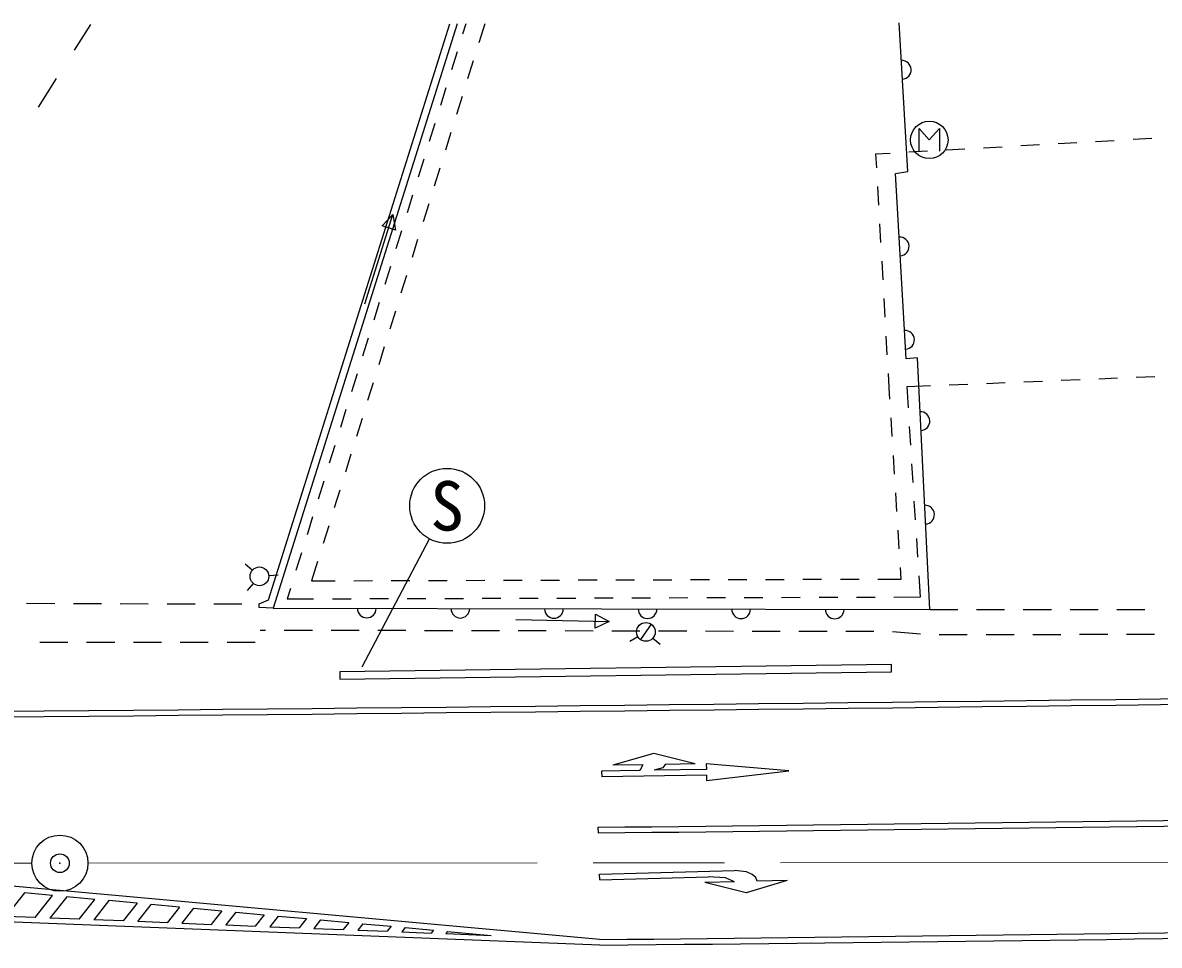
# Model space of a CAD drawing. Units: millimetres, scale not verified. Extents: x 40000 to 680000, y 20000 to 380000.
# Drawn here: x 369353 to 399714, y 284190 to 308820 of the extents above; entities that cross this region are included whole.
import ezdxf
from ezdxf.enums import TextEntityAlignment as Align

# ---------------------------------------------------------------- set-up
doc = ezdxf.new("R2010")
doc.units = ezdxf.units.MM
doc.header["$LTSCALE"] = 1000
doc.header["$PDMODE"] = 32
doc.header["$PDSIZE"] = 500
doc.linetypes.add('CHAIN', pattern=[18.5, 12, -1.5, 3.5, -1.5])
for name, color, linetype, lineweight in [('M-BGD', 7, 'Continuous', 25), ('M-BGD-EXST', 7, 'Continuous', 25), ('M-BMK', 2, 'CHAIN', 13), ('M-BMK-SRVR', 3, 'Continuous', 25), ('M-STR-STRC', 7, 'Continuous', 25)]:
    doc.layers.add(name, color=color, linetype=linetype, lineweight=lineweight)
doc.layers.add('M-OTRS', color=6, linetype='Continuous')
doc.styles.add('ＭＳ ゴシック', font='')
doc.styles.get('ＭＳ ゴシック').set_extended_font_data('MS Gothic')

msp = doc.modelspace()

# ---------------------------------------------------------------- linework, layer by layer
at = {"layer": 'M-BGD'}
for p, q in [((381190, 308794), (381104, 308517)), ((381694, 308795), (381534, 308281)), ((370737, 308089), (371168, 308770)), ((380956, 308039), (380808, 307562)), ((381385, 307803), (381237, 307326)), ((369776, 306567), (370257, 307328)), ((380659, 307084), (380511, 306607)), ((381088, 306848), (380940, 306371)), ((380362, 306129), (380214, 305652)), ((380792, 305893), (380643, 305416)), ((394021, 305426), (394520, 305454)), ((395020, 305482), (395519, 305511)), ((396018, 305539), (396517, 305567)), ((397016, 305595), (397516, 305623)), ((398015, 305651), (398514, 305679)), ((399013, 305708), (399512, 305736)), ((380065, 305174), (379917, 304697)), ((392146, 305320), (392524, 305342)), ((392167, 304949), (392146, 305320)), ((393023, 305370), (393522, 305398)), ((380495, 304938), (380346, 304461)), ((392223, 303950), (392195, 304449)), ((379769, 304219), (379620, 303742)), ((380198, 303983), (380050, 303506)), ((378492, 301316), (379244, 303700)), ((378953, 303399), (379244, 303700)), ((379244, 303700), (379310, 303286)), ((379310, 303286), (378953, 303399)), ((392280, 302952), (392251, 303451)), ((379472, 303265), (379323, 302787)), ((379901, 303029), (379753, 302551)), ((392336, 301953), (392308, 302453)), ((379175, 302310), (379027, 301832)), ((379604, 302074), (379456, 301596)), ((378878, 301355), (378730, 300877)), ((392392, 300955), (392364, 301454)), ((379308, 301119), (379159, 300641)), ((378581, 300400), (378433, 299922)), ((392448, 299957), (392420, 300456)), ((379011, 300164), (378862, 299686)), ((378285, 299445), (378136, 298967)), ((392498, 299086), (392477, 299457)), ((399096, 299356), (399596, 299377)), ((378714, 299209), (378566, 298731)), ((392499, 299075), (392498, 299086)), ((392519, 298767), (392499, 299075)), ((392978, 299105), (393601, 299131)), ((393014, 298543), (392978, 299105)), ((394100, 299151), (394600, 299172)), ((395099, 299192), (395599, 299213)), ((396099, 299233), (396598, 299254)), ((397098, 299274), (397597, 299295)), ((398097, 299315), (398596, 299336)), ((377988, 298490), (377839, 298012)), ((378417, 298254), (378269, 297776)), ((392582, 297769), (392550, 298268)), ((393077, 297545), (393045, 298044)), ((377691, 297535), (377543, 297057)), ((378120, 297299), (377972, 296821)), ((392644, 296771), (392613, 297270)), ((393140, 296547), (393108, 297046)), ((377394, 296580), (377246, 296103)), ((377824, 296344), (377675, 295867)), ((392707, 295773), (392676, 296272)), ((393203, 295549), (393171, 296048)), ((377097, 295625), (376949, 295148)), ((377527, 295389), (377378, 294912)), ((392770, 294775), (392739, 295274)), ((393265, 294551), (393234, 295050)), ((376801, 294670), (376652, 294193)), ((375485, 294202), (375295, 294364)), ((377230, 294434), (377070, 293920)), ((392821, 293968), (392801, 294276)), ((375924, 294059), (376173, 294079)), ((377070, 293920), (377695, 293922)), ((378195, 293923), (378695, 293925)), ((379195, 293926), (379695, 293928)), ((380195, 293929), (380695, 293931)), ((381195, 293932), (381695, 293934)), ((382195, 293935), (382695, 293937)), ((383195, 293938), (383695, 293940)), ((384195, 293942), (384695, 293943)), ((385195, 293945), (385695, 293946)), ((386195, 293948), (386695, 293949)), ((387195, 293951), (387695, 293952)), ((388195, 293954), (388695, 293955)), ((389195, 293957), (389695, 293959)), ((390195, 293960), (390695, 293962)), ((391195, 293963), (391695, 293965)), ((392195, 293966), (392821, 293968)), ((393332, 293489), (393297, 294052)), ((375513, 293849), (375351, 293659)), ((376504, 293715), (376418, 293438)), ((369458, 293319), (370208, 293317)), ((370708, 293316), (371458, 293314)), ((371958, 293312), (372708, 293310)), ((373208, 293309), (373958, 293307)), ((374458, 293305), (375208, 293303)), ((376418, 293438), (377125, 293440)), ((377625, 293442), (378125, 293443)), ((378625, 293445), (379125, 293446)), ((379625, 293448), (380125, 293449)), ((380625, 293451), (381125, 293452)), ((381625, 293454), (382125, 293455)), ((382625, 293457), (383125, 293458)), ((383625, 293460), (384125, 293461)), ((384625, 293463), (385125, 293464)), ((385625, 293466), (386125, 293468)), ((386625, 293469), (387125, 293471)), ((387625, 293472), (388125, 293474)), ((388625, 293475), (389125, 293477)), ((389625, 293478), (390125, 293480)), ((390625, 293481), (391125, 293483)), ((391625, 293484), (392125, 293486)), ((392625, 293487), (393332, 293489)), ((384642, 292654), (384651, 293029)), ((384651, 293029), (385021, 292833)), ((393583, 293150), (394333, 293151)), ((394833, 293152), (395583, 293152)), ((396083, 293153), (396833, 293154)), ((397333, 293154), (398083, 293155)), ((398583, 293155), (399333, 293156)), ((382522, 292888), (385021, 292833)), ((385021, 292833), (384642, 292654)), ((386141, 292761), (385858, 292349)), ((375840, 292597), (375697, 292598)), ((377090, 292595), (376340, 292596)), ((378340, 292592), (377590, 292594)), ((379590, 292590), (378840, 292591)), ((380840, 292587), (380090, 292588)), ((382090, 292584), (381340, 292586)), ((383340, 292582), (382590, 292583)), ((384590, 292579), (383840, 292581)), ((385840, 292576), (385090, 292578)), ((385786, 292425), (385572, 292296)), ((386190, 292392), (386380, 292230)), ((387090, 292574), (386340, 292575)), ((388340, 292571), (387590, 292573)), ((389590, 292568), (388840, 292570)), ((390840, 292566), (390090, 292567)), ((392090, 292563), (391340, 292565)), ((393337, 292495), (392590, 292562)), ((394586, 292478), (393836, 292477)), ((395836, 292480), (395086, 292479)), ((397086, 292482), (396336, 292481)), ((398336, 292484), (397586, 292483)), ((399586, 292486), (398836, 292485)), ((369810, 292286), (370560, 292286)), ((371060, 292286), (371810, 292286)), ((372310, 292286), (373060, 292286)), ((373560, 292286), (374310, 292285)), ((374810, 292285), (375560, 292285))]:
    msp.add_line(p, q, dxfattribs=at)
for points in [[(380961, 308793), (376044, 293188), (375665, 293209), (375672, 293302), (375920, 293415), (380765, 308793)], [(376044, 293188), (393583, 293150), (393252, 299876), (392951, 299851), (392669, 304793), (393002, 304852), (392764, 308820)]]:
    msp.add_lwpolyline(points, dxfattribs=at)
msp.add_lwpolyline([(392558, 291687), (377820, 291489), (377823, 291290), (392561, 291488)], close=True, dxfattribs=at)
for centre in [(375675, 294039), (386000, 292555)]:
    msp.add_circle(centre, 250, dxfattribs=at)
for centre, start, end in [((392839, 307562), 273.4315, 93.4315), ((392780, 302849), 273.2647, 93.2647), ((392923, 300353), 273.2647, 93.2647), ((393335, 298184), 272.8183, 92.8183), ((393458, 295687), 272.8183, 92.8183), ((378544, 293182), 179.8776, 359.8776), ((381044, 293177), 179.8776, 359.8776), ((383544, 293172), 179.8776, 359.8776), ((386044, 293166), 179.8776, 359.8776), ((388544, 293161), 179.8776, 359.8776), ((391044, 293156), 179.8776, 359.8776)]:
    msp.add_arc(centre, 250, start, end, dxfattribs=at)
at = {"layer": 'M-BGD-EXST'}
for p, q in [((393296, 305992), (393571, 305692)), ((393296, 305392), (393296, 305992)), ((393571, 305692), (393846, 305992)), ((393846, 305992), (393846, 305392)), ((378422, 291628), (380223, 295038))]:
    msp.add_line(p, q, dxfattribs=at)
for centre, radius in [((393571, 305692), 500), ((380690, 295922), 1000)]:
    msp.add_circle(centre, radius, dxfattribs=at)
at = {"layer": 'M-BMK'}
for p, q in [((270966, 286317), (369596, 286380)), ((371096, 286381), (439846, 286414))]:
    msp.add_line(p, q, dxfattribs=at)
at = {"layer": 'M-BMK-SRVR'}
msp.add_circle((370346, 286381), 750, dxfattribs=at)
at = {"layer": 'M-OTRS'}
msp.add_point((370346, 286381), dxfattribs=at)
at = {"layer": 'M-STR-STRC'}
for p, q in [((386209, 289312), (385114, 288994)), ((387314, 289030), (386209, 289312)), ((385817, 288855), (384817, 288839)), ((384817, 288839), (384819, 288689)), ((385914, 289007), (385114, 288994)), ((385840, 288860), (385817, 288855)), ((385914, 289007), (385840, 288860)), ((386451, 288923), (386217, 288862)), ((387616, 288885), (386217, 288862)), ((386514, 289017), (386451, 288923)), ((387314, 289030), (386514, 289017)), ((387614, 289035), (387616, 288885)), ((389817, 288847), (387614, 289035)), ((387621, 288585), (389817, 288847)), ((387619, 288735), (384819, 288689)), ((387619, 288735), (387621, 288585)), ((384719, 287340), (384721, 287190)), ((384773, 284340), (354724, 287072)), ((384765, 286088), (388363, 286185)), ((384769, 285938), (384765, 286088)), ((384769, 285938), (387668, 286016)), ((388127, 285992), (387668, 286016)), ((388689, 286146), (388363, 286185)), ((388838, 286083), (388689, 286146)), ((388936, 285999), (388838, 286083)), ((384769, 284190), (344875, 285754)), ((388371, 285885), (387572, 285864)), ((388679, 285593), (387572, 285864)), ((388371, 285885), (388127, 285992)), ((389771, 285923), (388679, 285593)), ((388971, 285901), (388936, 285999)), ((389771, 285923), (388971, 285901)), ((369396, 285588), (368905, 284962)), ((370150, 285519), (369396, 285588)), ((369688, 284931), (370150, 285519)), ((370527, 285485), (370080, 284916)), ((371281, 285416), (370527, 285485)), ((370863, 284885), (371281, 285416)), ((371657, 285382), (371255, 284870)), ((372411, 285313), (371657, 285382)), ((372411, 285313), (372039, 284839)), ((372430, 284824), (372788, 285279)), ((373542, 285211), (372788, 285279)), ((373542, 285211), (373214, 284793)), ((373919, 285176), (373605, 284778)), ((373919, 285176), (374672, 285108)), ((374672, 285108), (374389, 284747)), ((369688, 284931), (368905, 284962)), ((370863, 284885), (370080, 284916)), ((372039, 284839), (371255, 284870)), ((373214, 284793), (372430, 284824)), ((375049, 285074), (374781, 284732)), ((375049, 285074), (375803, 285005)), ((375803, 285005), (375564, 284701)), ((376180, 284971), (375956, 284686)), ((376180, 284971), (376934, 284902)), ((376934, 284902), (376739, 284655)), ((377311, 284868), (377131, 284640)), ((377311, 284868), (378064, 284799)), ((378064, 284799), (377914, 284609)), ((373605, 284778), (374389, 284747)), ((374781, 284732), (375564, 284701)), ((375956, 284686), (376739, 284655)), ((377131, 284640), (377914, 284609)), ((378441, 284765), (378306, 284593)), ((378306, 284593), (379090, 284563)), ((378441, 284765), (379195, 284697)), ((379195, 284697), (379090, 284563)), ((379572, 284662), (379481, 284547)), ((379481, 284547), (380265, 284517)), ((379572, 284662), (380325, 284594)), ((380325, 284594), (380265, 284517)), ((380702, 284560), (380657, 284501)), ((380657, 284501), (381863, 284454)), ((380702, 284560), (381863, 284454))]:
    msp.add_line(p, q, dxfattribs=at)
for centre, radius, start, end in [((295275, 8571119), 8281009, 270.34314, 270.87146), ((295275, 8571119), 8281159, 270.34314, 270.87146), ((298359, 8286799), 7999925, 270.61853, 270.94841), ((298359, 8286799), 8000075, 270.61853, 270.94838), ((298359, 8286799), 8003075, 270.61863, 270.96324), ((298359, 8286799), 8002925, 270.61867, 270.94779)]:
    msp.add_arc(centre, radius, start, end, dxfattribs=at)

# ---------------------------------------------------------------- texts
at = {"layer": 'M-BGD-EXST', "style": 'ＭＳ ゴシック'}
msp.add_text('S', height=1320, dxfattribs=at).set_placement((380690, 295922), align=Align.MIDDLE_CENTER)

doc.saveas('drawing.dxf')
